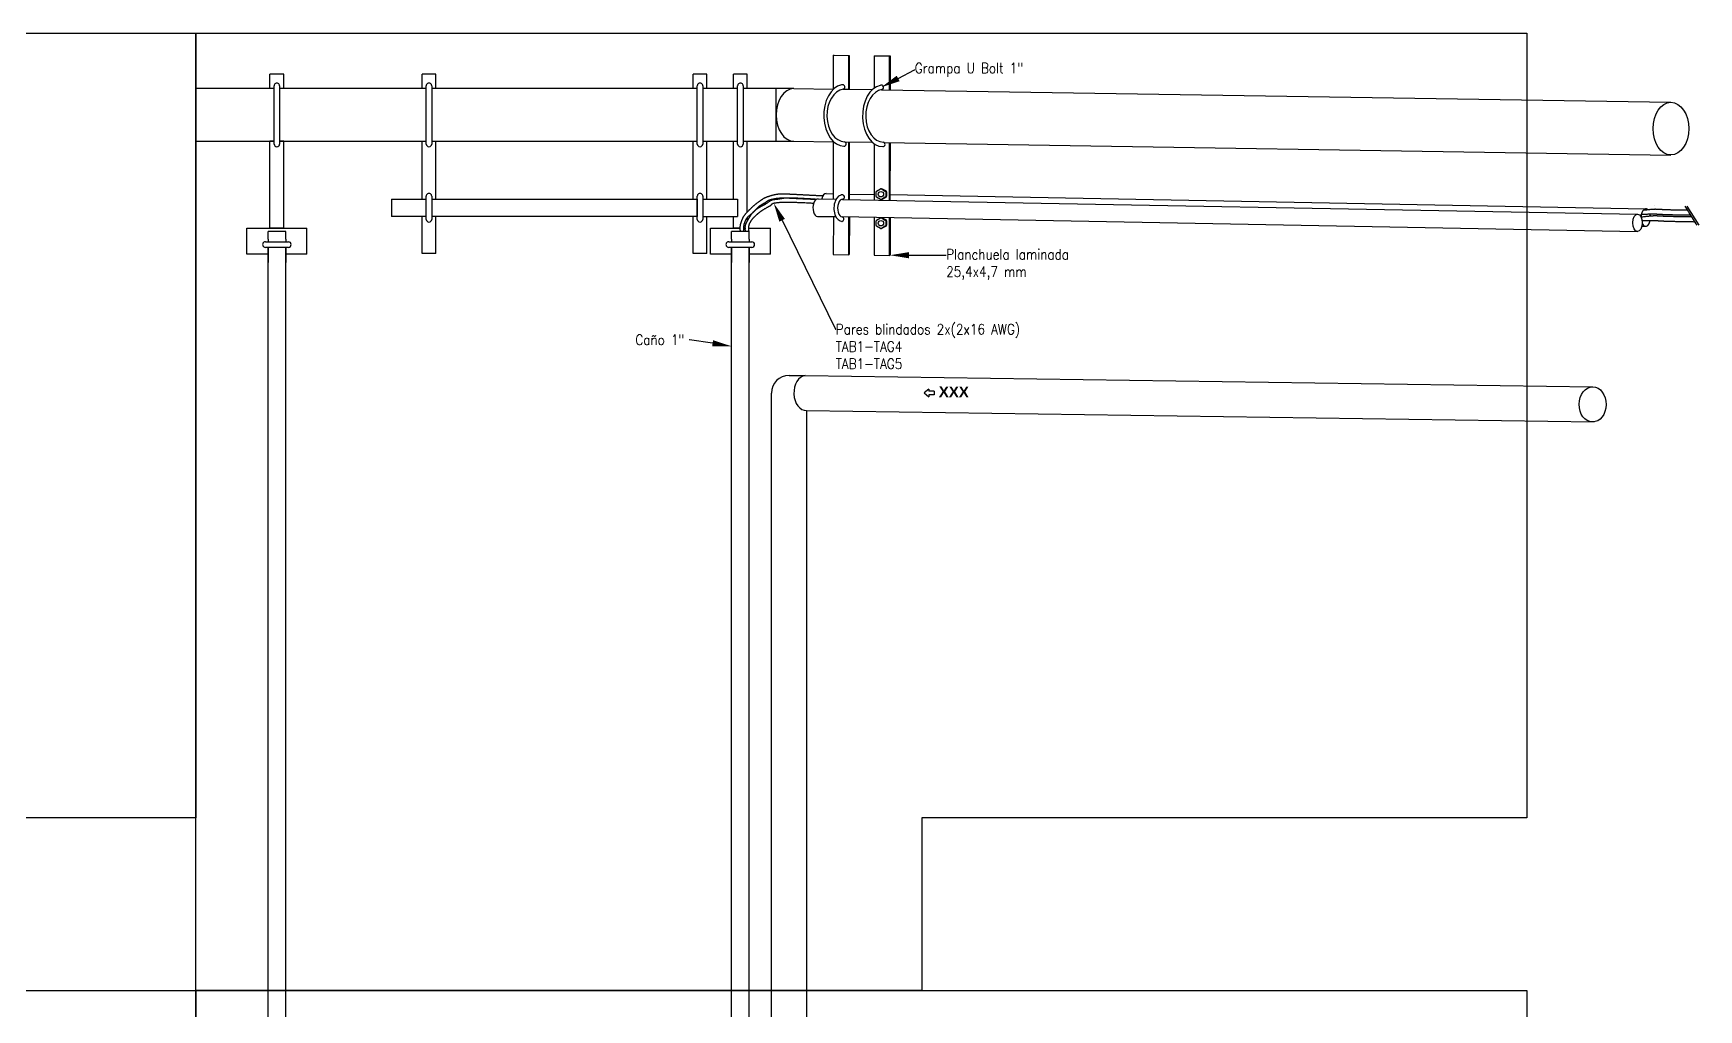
# Model space of a CAD drawing. Header units: millimetres. Extents: x -17263 to -7565, y 1486 to 4446.
# Drawn here: x -9974 to -7565, y 3034 to 4446 of the extents above; entities that cross this region are included whole.
import ezdxf
from ezdxf import colors
from ezdxf.entities.mleader import LeaderData, LeaderLine
from ezdxf.math import Vec2, Vec3

# ---------------------------------------------------------------- set-up
doc = ezdxf.new("R2010")
doc.units = ezdxf.units.MM
doc.linetypes.add('1 PULG', pattern=[10, 10, 0])
for name, color, linetype in [('Canalización nueva', 6, 'Continuous'), ('Conductor nuevo', 1, '1 PULG'), ('TRMODEL1', 7, 'Continuous')]:
    doc.layers.add(name, color=color, linetype=linetype)
doc.styles.get("Standard").update_dxf_attribs({"font": 'arial.ttf'})

msp = doc.modelspace()

# ---------------------------------------------------------------- linework, layer by layer
for p, q in [((-8816.9, 4414.4), (-8815.7, 4414.6)), ((-8816.9, 4414.4), (-8816.9, 4365.6)), ((-8816.9, 4414.4), (-8795, 4414.1)), ((-8815.7, 4414.6), (-8793.9, 4414.3)), ((-8795, 4414.1), (-8793.9, 4414.3)), ((-8795, 4414.1), (-8795, 4365.3)), ((-8793.9, 4414.3), (-8793.9, 4365.3)), ((-9611.7, 4387), (-9631.7, 4387)), ((-9631.7, 4366.3), (-9631.7, 4387)), ((-9611.7, 4366.3), (-9611.7, 4387)), ((-9391.7, 4387), (-9411.7, 4387)), ((-9411.7, 4366.3), (-9411.7, 4387)), ((-9391.7, 4366.3), (-9391.7, 4387)), ((-8999.7, 4387), (-9019.7, 4387)), ((-9019.7, 4366.3), (-9019.7, 4387)), ((-8999.7, 4366.3), (-8999.7, 4387)), ((-9625.7, 4366.3), (-9738.8, 4366.3)), ((-9625.7, 4286.1), (-9625.7, 4370.3)), ((-9617.7, 4370.3), (-9617.7, 4286.1)), ((-9405.7, 4366.3), (-9617.7, 4366.3)), ((-9405.7, 4286.1), (-9405.7, 4370.3)), ((-9397.7, 4370.3), (-9397.7, 4286.1)), ((-9013.7, 4366.3), (-9397.7, 4366.3)), ((-9013.7, 4286.1), (-9013.7, 4370.3)), ((-9005.7, 4370.3), (-9005.7, 4286.1)), ((-8955.3, 4366.3), (-9005.7, 4366.3)), ((-8874, 4366.3), (-8947.3, 4366.3)), ((-8899.7, 4290.1), (-8899.7, 4366.3)), ((-8873.8, 4366.3), (-8816.4, 4365.6)), ((-8816.9, 4365.6), (-8816.4, 4365.6)), ((-8802.7, 4365.4), (-8760.5, 4364.9)), ((-8802.7, 4365.4), (-8795, 4365.3)), ((-8747.3, 4364.7), (-7605.4, 4346.4)), ((-9738.8, 4290.1), (-9625.7, 4290.1)), ((-9631.7, 4164.3), (-9631.7, 4290.1)), ((-9625.7, 4290.1), (-9631.7, 4290.1)), ((-9617.7, 4290.1), (-9405.7, 4290.1)), ((-9611.7, 4290.1), (-9617.7, 4290.1)), ((-9611.7, 4164.3), (-9611.7, 4290.1)), ((-9411.7, 4206.5), (-9411.7, 4290.1)), ((-9397.7, 4290.1), (-9013.7, 4290.1)), ((-9391.7, 4206.5), (-9391.7, 4290.1)), ((-9019.7, 4206.5), (-9019.7, 4290.1)), ((-9005.7, 4290.1), (-8955.3, 4290.1)), ((-8999.7, 4206.5), (-8999.7, 4290.1)), ((-8999.7, 4290.1), (-8955.3, 4290.1)), ((-8947.3, 4290.1), (-8873.8, 4290.1)), ((-8947.3, 4290.1), (-8899.7, 4290.1)), ((-8873.8, 4290.1), (-8816.7, 4289.4)), ((-8816.9, 4289.4), (-8817.1, 4206.3)), ((-8800.1, 4289.2), (-8760.5, 4288.7)), ((-8795, 4289.1), (-8795, 4218.4)), ((-8793.9, 4289.1), (-8793.9, 4205.9)), ((-8743.7, 4288.5), (-7605.4, 4270.1)), ((-8795, 4218.4), (-8795, 4205.9)), ((-9455.7, 4206.5), (-9405.7, 4206.5)), ((-9455.7, 4206.5), (-9455.7, 4181.1)), ((-9405.7, 4177), (-9405.7, 4210.5)), ((-9397.7, 4210.6), (-9397.7, 4177.1)), ((-9397.7, 4206.5), (-9013.7, 4206.5)), ((-9013.7, 4177), (-9013.7, 4210.5)), ((-9013.7, 4194), (-9013.7, 4206.5)), ((-9013.7, 4206.5), (-9013.7, 4181.1)), ((-9005.7, 4210.6), (-9005.7, 4177.1)), ((-9005.7, 4206.5), (-8955.7, 4206.5)), ((-8955.7, 4206.5), (-8955.7, 4181.1)), ((-8839.5, 4206.8), (-8812.8, 4206.2)), ((-8803.4, 4206), (-7653.5, 4184.8)), ((-8747.3, 4205.8), (-8746.1, 4206)), ((-7582.2, 4196.3), (-7565.2, 4168.8)), ((-9405.7, 4181.1), (-9455.7, 4181.1)), ((-9411.7, 4127.7), (-9411.7, 4181.1)), ((-9013.7, 4181.1), (-9397.7, 4181.1)), ((-9391.7, 4127.7), (-9391.7, 4181.1)), ((-9019.7, 4127.7), (-9019.7, 4181.1)), ((-9005.7, 4181.1), (-8955.7, 4181.1)), ((-8999.7, 4127.7), (-8999.7, 4181.1)), ((-8839.7, 4181.4), (-8813.3, 4181.1)), ((-8816.7, 4181.1), (-8816.9, 4126)), ((-8805.5, 4181), (-7653.9, 4159.4)), ((-8795, 4180.8), (-8795, 4180.5)), ((-8795, 4180.5), (-8795, 4125.7)), ((-8793.7, 4180.8), (-8793.9, 4126)), ((-9665, 4126.8), (-9665, 4164.3)), ((-9665, 4164.3), (-9578.3, 4164.3)), ((-9638.4, 4144.6), (-9604.9, 4144.6)), ((-9634.4, 4148.6), (-9634.4, 4159.7)), ((-9609, 4159.7), (-9634.4, 4159.7)), ((-9634.4, 4148.6), (-9634.4, 4144.6)), ((-9611.7, 4164.3), (-9631.7, 4164.3)), ((-9621.7, 4164.3), (-9611.7, 4164.3)), ((-9609, 4148.6), (-9609, 4159.7)), ((-9609, 4148.6), (-9609, 4159.7)), ((-9609, 4148.6), (-9609, 4144.6)), ((-9578.3, 4126.8), (-9578.3, 4164.3)), ((-9634.4, 4126.8), (-9665, 4126.8)), ((-9604.8, 4136.6), (-9638.4, 4136.6)), ((-9634.4, 3850.3), (-9634.4, 4136.6)), ((-9634.4, 4126.8), (-9634.4, 4136.6)), ((-9634.4, 4136.6), (-9634.4, 4114.8)), ((-9609, 3850.3), (-9609, 4136.6)), ((-9609, 4126.8), (-9609, 4136.6)), ((-9609, 4136.6), (-9609, 4114.8)), ((-9578.3, 4126.8), (-9609, 4126.8)), ((-9391.7, 4127.7), (-9411.7, 4127.7)), ((-8999.7, 4127.7), (-9019.7, 4127.7)), ((-8816.9, 4126), (-8795, 4125.7)), ((-8795, 4125.7), (-8793.9, 4126)), ((-8880.9, 3951.2), (-8857.4, 3951.2)), ((-8857.4, 3951.2), (-7718.3, 3934.7)), ((-8678.6, 3931.4), (-8685.5, 3926)), ((-8678.6, 3931.4), (-8678.6, 3928.7)), ((-8670.8, 3928.7), (-8678.6, 3928.7)), ((-8670.8, 3928.7), (-8670.8, 3923.3)), ((-8906.3, 3900.4), (-8906.3, 3925.8)), ((-8685.5, 3926), (-8678.6, 3920.5)), ((-8670.8, 3923.3), (-8678.6, 3923.3)), ((-8678.6, 3923.3), (-8678.6, 3920.5)), ((-8906.4, 2555.7), (-8906.4, 3900.4)), ((-8855.5, 3900.4), (-7716.4, 3883.9)), ((-8855.1, 2555.7), (-8855.1, 3900.4)), ((-9634.4, 2442.1), (-9634.4, 3850.3)), ((-9609, 2442.1), (-9609, 3850.3))]:
    msp.add_line(p, q)
for points in [[(-11663.8, 4446.3), (-9738.8, 4446.3), (-9738.8, 3311.3), (-10613.8, 3311.3), (-10613.8, 3061.3), (-11663.8, 3061.3), (-11663.8, 4446.3)], [(-9738.8, 4446.3), (-7813.8, 4446.3), (-7813.8, 3311.3), (-8688.8, 3311.3), (-8688.8, 3061.3), (-9738.8, 3061.3), (-9738.8, 4446.3)], [(-9738.8, 4446.3), (-7813.8, 4446.3), (-7813.8, 3311.3), (-8688.8, 3311.3), (-8688.8, 3061.3), (-9738.8, 3061.3), (-9738.8, 4446.3)], [(-11663.8, 3061.3), (-9738.8, 3061.3), (-9738.8, 1926.3), (-10613.8, 1926.3), (-10613.8, 1676.3), (-11663.8, 1676.3), (-11663.8, 3061.3)], [(-9738.8, 3061.3), (-7813.8, 3061.3), (-7813.8, 1926.3), (-8688.8, 1926.3), (-8688.8, 1676.3), (-9738.8, 1676.3), (-9738.8, 3061.3)], [(-9738.8, 3061.3), (-7813.8, 3061.3), (-7813.8, 1926.3), (-8688.8, 1926.3), (-8688.8, 1676.3), (-9738.8, 1676.3), (-9738.8, 3061.3)]]:
    msp.add_lwpolyline(points, close=True)
for centre, radius, start, end in [((-9621.7, 4370.3), 4, 359.9982, 180.0026), ((-9401.7, 4370.3), 4, 359.9982, 180.0026), ((-9009.7, 4370.3), 4, 359.9982, 180.0026), ((-8803.6, 4368.6), 3.32, 272.5481, 119.9158), ((-8801.5, 4286.2), 3.33, 270, 75.2741), ((-8798.4, 4285.9), 3.32, 87.357, 90.2923), ((-9621.7, 4286.1), 4, 180, 0), ((-9401.7, 4286.1), 4, 180, 0), ((-9009.7, 4286.1), 4, 180, 0), ((-9401.7, 4210.5), 4, 359.9982, 180.0026), ((-9009.7, 4210.5), 4, 359.9982, 180.0026), ((-8804, 4209.4), 3.32, 272.5481, 113.8222), ((-9401.7, 4177.1), 4, 180, 0), ((-9009.7, 4177.1), 4, 180, 0), ((-8804.9, 4177.4), 3.33, 270, 75.2741), ((-9638.4, 4140.6), 4, 89.9982, 270.0026), ((-9605, 4140.6), 4, 270, 90), ((-8880.9, 3925.8), 25.4, 90, 180)]:
    msp.add_arc(centre, radius, start, end)
for centre, major_axis, ratio, start_param, end_param in [((-8873.8, 4328.2), (0, -38.1), 0.678008, 3.147138, 6.283185), ((-8801.5, 4327.4), (0, -44.5), 0.655664, 3.269937, 6.283185), ((-8800.3, 4327.5), (0, -38.1), 0.678008, 3.233753, 6.27053), ((-8839.5, 4194.1), (-0.2, -12.7), 0.537275, 3.101785, 6.283185), ((-8803.6, 4193.4), (-0.2, -19.3), 0.645633, 3.101785, 6.283185), ((-8803.9, 4193.4), (-0.2, -12.7), 0.537618, 3.101785, 6.283185), ((-7653.7, 4172.1), (-0.2, -12.7), 0.537275, -3.141592653589793, 3.141592653589793), ((-8855.5, 3925.8), (0, 25.5), 0.720868, 0.104872, 3.141593)]:
    msp.add_ellipse(centre, major_axis=major_axis, ratio=ratio, start_param=start_param, end_param=end_param)
for centre, major_axis, ratio in [((-7605.4, 4308.3), (0, -38.1), 0.678008), ((-7718.6, 3909.3), (0.3, 25.4), 0.768195)]:
    msp.add_ellipse(centre, major_axis=major_axis, ratio=ratio)
msp.add_open_spline([(-7628.6, 4197.8), (-7628.6, 4197.8), (-7628.6, 4197.8), (-7628.5, 4197.8)], degree=3)
at = {"layer": 'Canalización nueva'}
for p, q in [((-8757.8, 4413.6), (-8756.7, 4413.9)), ((-8757.8, 4413.6), (-8757.8, 4367.1)), ((-8757.8, 4413.6), (-8736, 4413.3)), ((-8756.7, 4413.9), (-8734.8, 4413.6)), ((-8736, 4413.3), (-8734.8, 4413.6)), ((-8736, 4413.3), (-8736, 4364.6)), ((-8734.8, 4413.6), (-8734.8, 4364.6)), ((-8941.3, 4387), (-8961.3, 4387)), ((-8961.3, 4366.3), (-8961.3, 4387)), ((-8941.3, 4366.3), (-8941.3, 4387)), ((-8955.3, 4286.1), (-8955.3, 4370.3)), ((-8947.3, 4370.3), (-8947.3, 4286.1)), ((-8961.3, 4206.5), (-8961.3, 4290.1)), ((-8941.3, 4187.6), (-8941.3, 4290.1)), ((-8736, 4288.4), (-8736.2, 4205.2)), ((-8734.8, 4288.4), (-8735, 4205.2)), ((-8757.8, 4286.5), (-8758, 4205.5)), ((-8748.8, 4221.2), (-8747.6, 4221.4)), ((-8747.6, 4221.4), (-8746.1, 4221.4)), ((-8747.3, 4221.2), (-8746.1, 4221.4)), ((-8747.3, 4221.2), (-8741.7, 4218)), ((-8746.1, 4221.4), (-8740.5, 4218.2)), ((-8827.6, 4214.4), (-8817.1, 4214.1)), ((-8793.9, 4213.6), (-8758, 4213.2)), ((-8735, 4212.9), (-7641.6, 4192.4)), ((-8961.3, 4164.3), (-8961.3, 4181.1)), ((-8941.3, 4179.6), (-8941.3, 4174.6)), ((-8757.8, 4180.3), (-8757.8, 4125.3)), ((-8748.8, 4179.2), (-8747.6, 4179.5)), ((-8747.6, 4179.5), (-8746.1, 4179.5)), ((-8747.3, 4179.2), (-8746.1, 4179.5)), ((-8747.3, 4179.2), (-8741.7, 4176)), ((-8746.1, 4179.5), (-8740.5, 4176.2)), ((-8736, 4180), (-8736, 4125)), ((-8734.7, 4180), (-8734.8, 4125.2)), ((-8994.6, 4126.8), (-8994.6, 4164.3)), ((-8994.6, 4164.3), (-8951.5, 4164.3)), ((-8968.2, 4144.6), (-8934.7, 4144.6)), ((-8964.2, 4148.6), (-8964.2, 4159.7)), ((-8938.8, 4159.7), (-8964.2, 4159.7)), ((-8964.2, 4148.6), (-8964.2, 4144.6)), ((-8951.5, 4164.3), (-8961.3, 4164.3)), ((-8938.8, 4159.7), (-8946.1, 4159.7)), ((-8945.9, 4164.3), (-8943.6, 4164.3)), ((-8939.1, 4164.3), (-8907.9, 4164.3)), ((-8938.8, 4148.6), (-8938.8, 4159.7)), ((-8938.8, 4148.6), (-8938.8, 4159.7)), ((-8938.8, 4148.6), (-8938.8, 4144.6)), ((-8907.9, 4126.8), (-8907.9, 4164.3)), ((-8747.3, 4163.8), (-8746.1, 4164.1)), ((-7647.5, 4167), (-7641.9, 4167)), ((-8964.2, 4126.8), (-8994.6, 4126.8)), ((-8934.6, 4136.6), (-8968.2, 4136.6)), ((-8964.2, 3850.4), (-8964.2, 4136.6)), ((-8964.2, 4126.8), (-8964.2, 4136.6)), ((-8964.2, 4136.6), (-8964.2, 4114.8)), ((-8938.8, 3850.4), (-8938.8, 4136.6)), ((-8938.8, 4126.8), (-8938.8, 4136.6)), ((-8938.8, 4136.6), (-8938.8, 4114.8)), ((-8907.9, 4126.8), (-8938.8, 4126.8)), ((-8757.8, 4125.3), (-8736, 4125)), ((-8736, 4125), (-8734.8, 4125.2)), ((-8964.2, 2555.7), (-8964.2, 3900.4)), ((-8938.8, 2555.7), (-8938.8, 3900.4))]:
    msp.add_line(p, q, dxfattribs=at)
at = {"layer": 'Canalización nueva', "linetype": 'Continuous'}
for p, q in [((-8755.1, 4210.3), (-8755.1, 4216.7)), ((-8755.1, 4210.3), (-8755.1, 4216.7)), ((-8754.3, 4218), (-8748.8, 4221.2)), ((-8741, 4216.7), (-8741, 4210.3)), ((-8741, 4216.7), (-8741, 4210.3)), ((-8739.8, 4217), (-8739.8, 4210.5)), ((-8739.8, 4217), (-8739.8, 4210.5)), ((-8748.8, 4205.8), (-8754.3, 4209)), ((-8748.8, 4205.8), (-8754.3, 4209)), ((-8741.7, 4209), (-8747.3, 4205.8)), ((-8741.7, 4209), (-8747.3, 4205.8)), ((-8740.5, 4209.3), (-8746.1, 4206)), ((-8740.5, 4209.3), (-8746.1, 4206)), ((-8755.1, 4168.3), (-8755.1, 4174.7)), ((-8755.1, 4168.3), (-8755.1, 4174.7)), ((-8754.3, 4176), (-8748.8, 4179.2)), ((-8741, 4174.7), (-8741, 4168.3)), ((-8741, 4174.7), (-8741, 4168.3)), ((-8739.8, 4175), (-8739.8, 4168.5)), ((-8739.8, 4175), (-8739.8, 4168.5)), ((-8748.8, 4163.8), (-8754.3, 4167)), ((-8748.8, 4163.8), (-8754.3, 4167)), ((-8741.7, 4167), (-8747.3, 4163.8)), ((-8741.7, 4167), (-8747.3, 4163.8)), ((-8740.5, 4167.3), (-8746.1, 4164.1)), ((-8740.5, 4167.3), (-8746.1, 4164.1))]:
    msp.add_line(p, q, dxfattribs=at)
at = {"layer": 'Canalización nueva'}
for centre in [(-8748, 4213.5), (-8748, 4171.5)]:
    msp.add_circle(centre, 3.91, dxfattribs=at)
for centre, radius, start, end in [((-8951.3, 4370.3), 4, 359.9982, 180.0026), ((-8747.5, 4368.1), 3.32, 272.5481, 119.9158), ((-8745.4, 4285.6), 3.33, 270, 75.2741), ((-8951.3, 4286.1), 4, 180, 0), ((-8968.2, 4140.6), 4, 89.9982, 270.0026), ((-8934.8, 4140.6), 4, 270, 90)]:
    msp.add_arc(centre, radius, start, end, dxfattribs=at)
at = {"layer": 'Canalización nueva', "linetype": 'Continuous'}
for centre, start, end in [((-8748, 4213.5), 144.62, 155.38), ((-8748, 4213.5), 84.62, 95.38), ((-8748, 4213.5), 24.62, 35.38), ((-8746.9, 4213.7), 24.62, 35.38), ((-8748, 4213.5), 204.62, 215.38), ((-8748, 4213.5), 324.62, 335.38), ((-8746.9, 4213.7), 324.62, 335.38), ((-8748, 4171.5), 144.62, 155.38), ((-8748, 4171.5), 204.62, 215.38), ((-8748, 4171.5), 84.62, 95.38), ((-8748, 4171.5), 24.62, 35.38), ((-8748, 4171.5), 324.62, 335.38), ((-8746.9, 4171.8), 24.62, 35.38), ((-8746.9, 4171.8), 324.62, 335.38), ((-8748, 4171.5), 264.62, 275.38)]:
    msp.add_arc(centre, 7.74, start, end, dxfattribs=at)
at = {"layer": 'Canalización nueva'}
for centre, major_axis, ratio, start_param, end_param in [((-8745.4, 4326.8), (0, -44.5), 0.655664, 3.269937, 6.283185), ((-8744.2, 4326.9), (0, -38.1), 0.678008, 3.233753, 6.27053), ((-8827.5, 4201.7), (-0.2, -12.7), 0.537275, 3.101785, 4.312238), ((-7641.8, 4179.7), (-0.2, -12.7), 0.537275, 2.731035, 4.644932), ((-7641.8, 4179.7), (-0.2, -12.7), 0.537275, -0.832241, 1.224066), ((-7641.8, 4179.7), (-0.2, -12.7), 0.537275, 1.769694, 1.999234)]:
    msp.add_ellipse(centre, major_axis=major_axis, ratio=ratio, start_param=start_param, end_param=end_param, dxfattribs=at)
at = {"layer": 'Conductor nuevo'}
msp.add_line((-7585.1, 4196.3), (-7568.1, 4168.8), dxfattribs=at)
for points, knots in [([(-8951.3, 4159.7), (-8951.5, 4162.5), (-8951.8, 4167.9), (-8949.5, 4174.8), (-8946.5, 4181.9), (-8941.7, 4187.3), (-8935.7, 4193.5), (-8930.1, 4198.8), (-8923.2, 4203.5), (-8916.7, 4208.5), (-8906.5, 4211.8), (-8896.9, 4214.2), (-8886.6, 4214), (-8873.3, 4213.6), (-8860.1, 4212.6), (-8831.8, 4211.4)], [0, 0, 0, 0, 8.328221, 16.007292, 21.516759, 31.332303, 37.441331, 47.591238, 54.172182, 62.379759, 72.010681, 86.075364, 95.974781, 109.773915, 133.618063, 133.618063, 133.618063, 133.618063]), ([(-8946.1, 4159.7), (-8946.3, 4162.5), (-8946.6, 4167.9), (-8944.3, 4174.8), (-8940.7, 4181.2), (-8934.5, 4185.4), (-8928.7, 4191.2), (-8923.9, 4197), (-8915.6, 4200.9), (-8911.5, 4205), (-8902.2, 4207.4), (-8884.3, 4209.3), (-8841, 4206.5)], [0, 0, 0, 0, 8.328221, 16.007292, 21.516759, 31.332303, 37.441331, 47.591238, 54.172182, 62.379759, 72.010681, 81.11787, 81.11787, 81.11787, 81.11787]), ([(-8944, 4159.7), (-8944.2, 4162.5), (-8944.8, 4168.1), (-8941.2, 4174.9), (-8937.5, 4180.9), (-8933.7, 4187.2), (-8927.6, 4192.4), (-8921.3, 4195.9), (-8909.3, 4202.4), (-8907.2, 4205.6), (-8894, 4206.6), (-8887.9, 4208.8), (-8879.7, 4207.8), (-8841.7, 4206.1)], [0, 0, 0, 0, 8.328221, 16.352584, 22.209048, 29.862918, 38.135877, 45.942681, 52.165895, 65.362617, 69.864246, 83.134529, 90.678193, 90.678193, 90.678193, 90.678193]), ([(-8938.8, 4159.7), (-8939, 4162.5), (-8939.6, 4168.1), (-8936, 4174.9), (-8931.8, 4180.2), (-8924.8, 4186.5), (-8919.8, 4190.3), (-8907.3, 4197.6), (-8906.5, 4197.4), (-8903.8, 4204.2), (-8845.3, 4200.5)], [0, 0, 0, 0, 8.328221, 16.352584, 22.209048, 29.862918, 38.135877, 45.942681, 52.165895, 62.039162, 62.039162, 62.039162, 62.039162]), ([(-7645.1, 4190.6), (-7630.8, 4192.1), (-7625.4, 4192.1), (-7612.6, 4191.1), (-7597.4, 4191), (-7585.8, 4190.8), (-7581.6, 4190.7)], [8.395418, 8.395418, 8.395418, 8.395418, 13.833057, 24.57329, 46.878082, 59.386909, 59.386909, 59.386909, 59.386909]), ([(-7648.6, 4180.6), (-7633, 4182.5), (-7626.2, 4182.6), (-7611.9, 4181.5), (-7594.9, 4181.4), (-7581.5, 4181.1), (-7575.6, 4181)], [4.011193, 4.011193, 4.011193, 4.011193, 13.833057, 24.57329, 46.878082, 64.753403, 64.753403, 64.753403, 64.753403]), ([(-7648, 4184.7), (-7633.4, 4184.9), (-7626.6, 4185), (-7612.4, 4183.9), (-7595.7, 4183.8), (-7582.7, 4183.5), (-7577.1, 4183.4)], [4.191746, 4.191746, 4.191746, 4.191746, 13.833057, 24.57329, 46.878082, 63.723125, 63.723125, 63.723125, 63.723125]), ([(-7647.1, 4175.2), (-7631.6, 4175.3), (-7625.4, 4175.4), (-7611.7, 4174.3), (-7593.3, 4174.2), (-7578.4, 4173.8), (-7571, 4173.7)], [5.818742, 5.818742, 5.818742, 5.818742, 13.833057, 24.57329, 46.878082, 69.093538, 69.093538, 69.093538, 69.093538])]:
    msp.add_open_spline(points, degree=3, knots=knots, dxfattribs=at)
at = {"layer": 'TRMODEL1', "color": 7, "linetype": 'Continuous'}
msp.add_arc((-8748, 4213.5), 7.74, 264.62, 275.38, dxfattribs=at)

# ---------------------------------------------------------------- texts
at = {"insert": (-8664.2, 3935.3), "char_height": 15.519, "attachment_point": 1, "rotation": 359.5503}
msp.add_mtext_dynamic_manual_height_columns('{\\fArial|b1|i0|c0|p34;XXX}', width=701.328, gutter_width=19.4, heights=[0], dxfattribs=at)

# ---------------------------------------------------------------- leaders
at = {"layer": 'Canalización nueva'}
ml = msp.add_multileader_mtext('Standard', dxfattribs=at)
ml.set_content('\\A1;{\\Fromans|c0;\\W0.85;Grampa U Bolt 1" }', color=256)
ml.set_leader_properties()
ml.build(insert=Vec2(0, 0))
ml.multileader.update_dxf_attribs({"dogleg_length": 0.36, "arrow_head_size": 27.6})
ctx = ml.context
ctx.base_point, ctx.char_height, ctx.arrow_head_size, ctx.landing_gap_size, ctx.plane_origin = Vec3(-8699.1, 4393.4), 15, 27.6, 0.00994, Vec3(-9095.2, 4530.2)
notes = []
notes.append((ctx, [(0, (1, 1, 0), (-8699.4, 4393.4), (1, 0), 0.36, [(0, [(-8747.5, 4368.1)], 0, [])])]))
ctx.mtext.insert, ctx.mtext.width, ctx.mtext.flow_direction = Vec3(-8699, 4403.4), 587.022, 5
ml = msp.add_multileader_mtext('Standard', dxfattribs=at)
ml.set_content('\\A1;{\\Fromans|c0;\\W0.85;Planchuela laminada\\P25,4x4,7 mm }', color=256)
ml.set_leader_properties()
ml.build(insert=Vec2(0, 0))
ml.multileader.update_dxf_attribs({"dogleg_length": 0.36, "arrow_head_size": 27.6})
ctx = ml.context
ctx.base_point, ctx.char_height, ctx.arrow_head_size, ctx.landing_gap_size, ctx.plane_origin = Vec3(-8653.6, 4125.1), 15, 27.6, 0.00994, Vec3(-8691.4, 4024.7)
notes.append((ctx, [(0, (1, 1, 0), (-8654, 4125.1), (1, 0), 0.36, [(0, [(-8734.8, 4125.2)], 0, [])])]))
ctx.mtext.insert, ctx.mtext.width, ctx.mtext.flow_direction = Vec3(-8653.6, 4134), 587.022, 5
ml = msp.add_multileader_mtext('Standard', dxfattribs=at)
ml.set_content('\\A1;{\\Fromans|c0;\\W0.85;Caño 1" }', color=256)
ml.set_leader_properties()
ml.build(insert=Vec2(0, 0))
ml.multileader.update_dxf_attribs({"dogleg_length": 0.36, "arrow_head_size": 27.6})
ctx = ml.context
ctx.base_point, ctx.char_height, ctx.arrow_head_size, ctx.landing_gap_size, ctx.plane_origin = Vec3(-9103.2, 4002.9), 15, 27.6, 0.00994, Vec3(-9242.8, 4005.3)
notes.append((ctx, [(1, (1, 1, 0), (-9025.1, 4002.9), (-1, 0), 0.36, [(0, [(-8964.2, 3993.5)], 0, [])])]))
ctx.mtext.insert, ctx.mtext.width, ctx.mtext.flow_direction = Vec3(-9103.2, 4010.4), 587.022, 5
at = {"layer": 'Conductor nuevo'}
ml = msp.add_multileader_mtext('Standard', dxfattribs=at)
ml.set_content('\\A1;{\\Fromans|c0;\\W0.85;Pares blindados 2x(2x16 AWG)\\PTAB1-TAG4^JTAB1-TAG5}', color=256)
ml.set_leader_properties()
ml.build(insert=Vec2(0, 0))
ml.multileader.update_dxf_attribs({"dogleg_length": 0.36, "arrow_head_size": 27.6})
ctx = ml.context
ctx.base_point, ctx.char_height, ctx.arrow_head_size, ctx.landing_gap_size, ctx.plane_origin = Vec3(-8813.3, 4018.1), 15, 27.6, 0.00994, Vec3(-8909.7, 4018.1)
notes.append((ctx, [(0, (1, 1, 0), (-8813.7, 4018.1), (1, 0), 0.36, [(0, [(-8903.1, 4200.5)], 0, [])])]))
ctx.mtext.insert, ctx.mtext.width, ctx.mtext.flow_direction = Vec3(-8813.3, 4025.6), 587.022, 5
for ctx, leaders in notes:
    for number, flags, end, landing, length, lines in leaders:
        leader = LeaderData()
        leader.index, (leader.has_last_leader_line, leader.has_dogleg_vector, leader.attachment_direction) = number, flags
        leader.last_leader_point, leader.dogleg_vector, leader.dogleg_length = Vec3(end), Vec3(landing), length
        for number, points, colour, breaks in lines:
            line = LeaderLine()
            line.index, line.vertices, line.color, line.breaks = number, Vec3.list(points), colors.encode_raw_color(colour), breaks
            leader.lines.append(line)
        ctx.leaders.append(leader)

doc.saveas('drawing.dxf')
